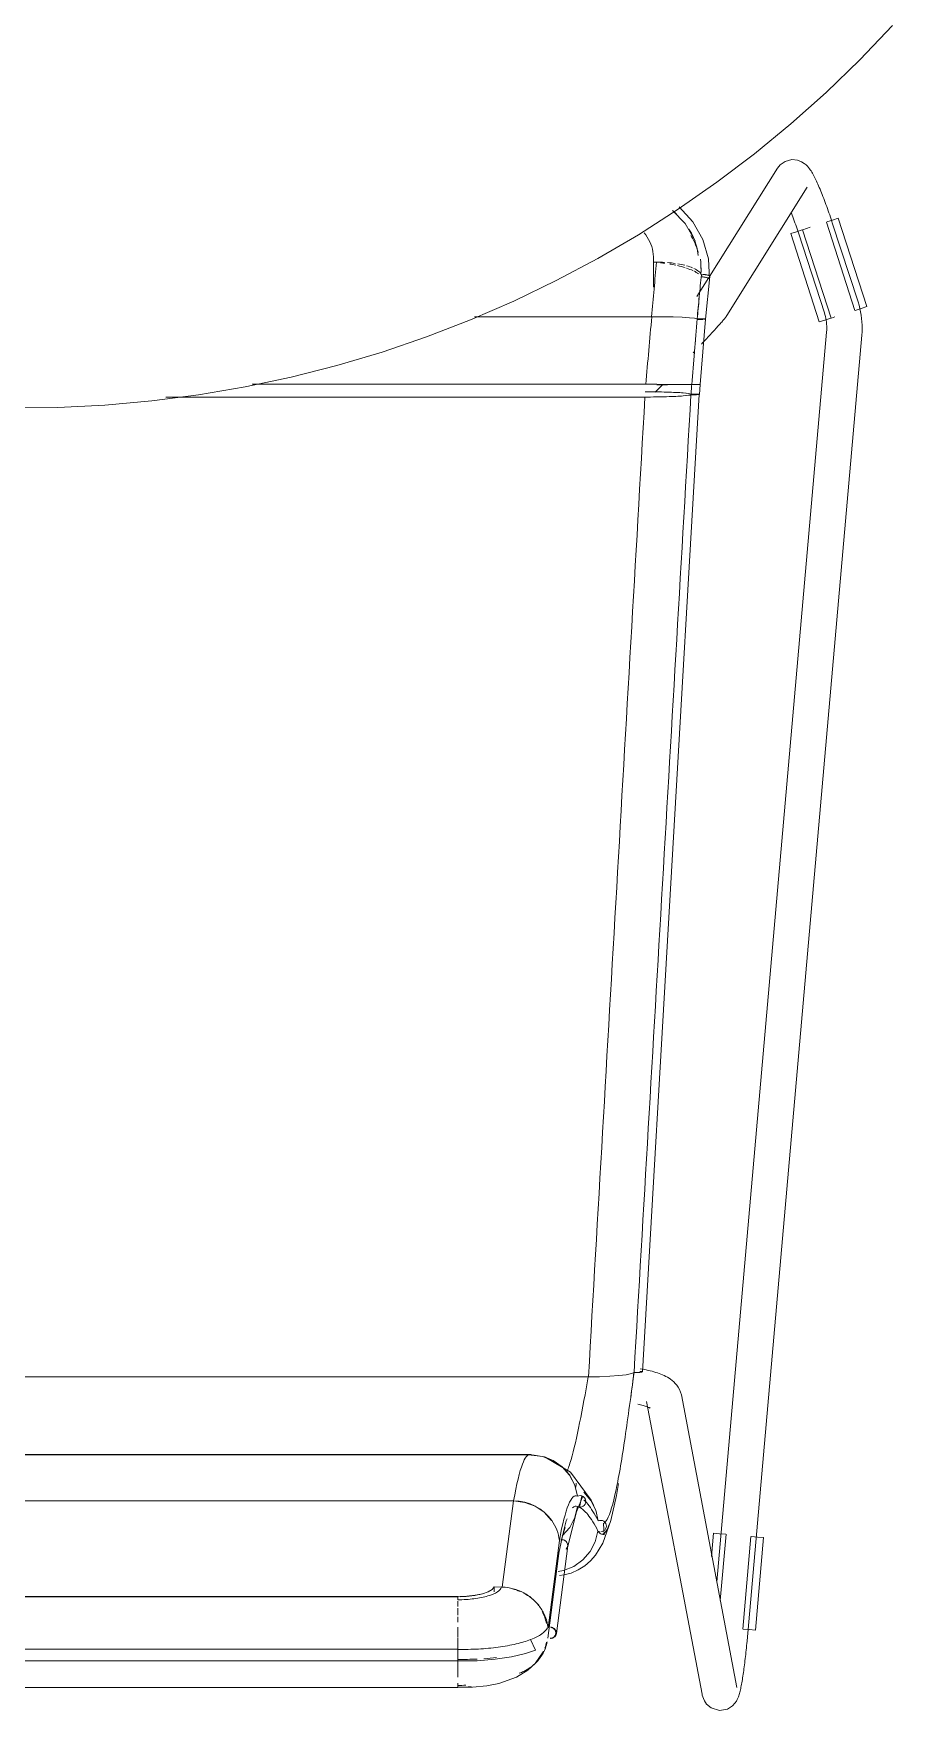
# Model space of a CAD drawing. Header units: millimetres. Extents: x 155927 to 317870, y -36033 to 97293.
# Drawn here: x 212883 to 213174, y 11464 to 12033 of the extents above; entities that cross this region are included whole.
import ezdxf

# ---------------------------------------------------------------- set-up
doc = ezdxf.new("R2010")
doc.units = ezdxf.units.MM
doc.header["$MEASUREMENT"] = 0
doc.layers.add('I-FURN', color=8, linetype='CONTINUOUS', lineweight=9)

msp = doc.modelspace()

# ---------------------------------------------------------------- linework, layer by layer
at = {"layer": 'I-FURN'}
for p, q in [((213163.28, 12024.23), (213174.32, 12035.81)), ((213151.78, 12013.1), (213163.28, 12024.23)), ((213139.85, 12002.44), (213151.78, 12013.1)), ((213127.5, 11992.27), (213139.85, 12002.44)), ((213114.76, 11982.6), (213127.5, 11992.27)), ((213135.25, 11987.37), (213112.22, 11950.6)), ((213136.15, 11988.49), (213135.25, 11987.37)), ((213136.15, 11988.49), (213137.88, 11989.71)), ((213137.88, 11989.71), (213140.11, 11990.3)), ((213140.11, 11990.3), (213142.08, 11990.13)), ((213142.08, 11990.13), (213143.46, 11989.61)), ((213143.46, 11989.61), (213144.37, 11989.04)), ((213144.37, 11989.04), (213145, 11988.52)), ((213145, 11988.52), (213145.47, 11988.06)), ((213145.47, 11988.06), (213145.84, 11987.63)), ((213145.84, 11987.63), (213146.15, 11987.23)), ((213146.15, 11987.23), (213146.43, 11986.84)), ((213146.43, 11986.84), (213146.68, 11986.45)), ((213146.68, 11986.45), (213146.92, 11986.06)), ((213146.92, 11986.06), (213147.16, 11985.66)), ((213101.64, 11973.44), (213114.76, 11982.6)), ((213118.12, 11937.41), (213145.42, 11981)), ((213147.16, 11985.66), (213147.39, 11985.25)), ((213147.39, 11985.25), (213147.62, 11984.82)), ((213147.62, 11984.82), (213147.85, 11984.38)), ((213147.85, 11984.38), (213148.08, 11983.93)), ((213148.08, 11983.93), (213148.31, 11983.45)), ((213148.31, 11983.45), (213148.54, 11982.96)), ((213148.54, 11982.96), (213148.78, 11982.45)), ((213148.78, 11982.45), (213149.01, 11981.92)), ((213149.01, 11981.92), (213149.25, 11981.38)), ((213149.25, 11981.38), (213149.5, 11980.82)), ((213149.5, 11980.82), (213149.74, 11980.24)), ((213149.74, 11980.24), (213149.99, 11979.64)), ((213149.99, 11979.64), (213150.24, 11979.03)), ((213150.24, 11979.03), (213150.49, 11978.41)), ((213150.49, 11978.41), (213150.74, 11977.77)), ((213150.74, 11977.77), (213150.99, 11977.11)), ((213150.99, 11977.11), (213151.25, 11976.45)), ((213151.25, 11976.45), (213151.5, 11975.77)), ((213151.5, 11975.77), (213151.76, 11975.08)), ((213151.76, 11975.08), (213152.01, 11974.38)), ((213088.16, 11964.82), (213101.64, 11973.44)), ((213103.93, 11968.6), (213099.67, 11973.07)), ((213106.62, 11969.18), (213101.87, 11974.33)), ((213110.01, 11963.17), (213106.62, 11969.18)), ((213140.06, 11972.11), (213140.29, 11971.49)), ((213140.29, 11971.49), (213140.53, 11970.85)), ((213140.53, 11970.85), (213140.76, 11970.21)), ((213140.76, 11970.21), (213141, 11969.55)), ((213141, 11969.55), (213141.23, 11968.88)), ((213151.89, 11969.09), (213161.58, 11939.09)), ((213152.01, 11974.38), (213152.27, 11973.68)), ((213152.01, 11969.13), (213153.98, 11969.77)), ((213152.27, 11973.68), (213152.52, 11972.96)), ((213152.52, 11972.96), (213152.77, 11972.24)), ((213152.77, 11972.24), (213153.02, 11971.51)), ((213153.02, 11971.51), (213153.27, 11970.78)), ((213153.27, 11970.78), (213153.52, 11970.04)), ((213153.52, 11970.04), (213153.76, 11969.3)), ((213153.76, 11969.3), (213153.91, 11968.84)), ((213153.98, 11969.77), (213155.93, 11970.4)), ((213155.93, 11970.4), (213165.62, 11940.39)), ((213074.35, 11956.74), (213088.16, 11964.82)), ((213107.3, 11962.77), (213103.93, 11968.6)), ((213139.78, 11965.18), (213141.73, 11965.81)), ((213139.78, 11965.18), (213149.47, 11935.18)), ((213141.23, 11968.88), (213141.47, 11968.21)), ((213141.47, 11968.21), (213141.7, 11967.53)), ((213141.7, 11967.53), (213141.93, 11966.85)), ((213141.73, 11965.81), (213143.7, 11966.45)), ((213141.93, 11966.85), (213142.16, 11966.16)), ((213142.16, 11966.16), (213142.39, 11965.46)), ((213142.39, 11965.46), (213142.5, 11965.14)), ((213142.5, 11965.14), (213151.21, 11938.32)), ((213153.51, 11936.48), (213143.82, 11966.49)), ((213146.4, 11967.32), (213143.92, 11966.52)), ((213162.63, 11942.03), (213153.91, 11968.84)), ((213111.88, 11956.65), (213110.01, 11963.17)), ((213060.23, 11949.22), (213074.35, 11956.74)), ((213093.17, 11955.53), (213094.22, 11955.53)), ((213093.23, 11947.02), (213093.23, 11956.77)), ((213112.17, 11949.74), (213111.88, 11956.65)), ((213045.82, 11942.28), (213060.23, 11949.22)), ((213111.99, 11950.23), (213107.95, 11943.78)), ((213112.29, 11950.64), (213110.87, 11936.15)), ((213031.14, 11935.91), (213045.82, 11942.28)), ((213162.64, 11941.98), (213162.63, 11942.03)), ((213162.97, 11940.89), (213162.64, 11941.98)), ((213163.25, 11939.78), (213162.97, 11940.89)), ((213016.22, 11930.14), (213031.14, 11935.91)), ((213092.52, 11936.98), (213032.4, 11936.98)), ((213032.4, 11936.98), (213092.52, 11936.98)), ((213096.28, 11936.95), (213092.52, 11936.98)), ((213092.64, 11936.98), (213096.28, 11936.95)), ((213096.37, 11936.95), (213099.82, 11936.88)), ((213099.81, 11936.88), (213096.38, 11936.95)), ((213102.91, 11936.76), (213099.81, 11936.88)), ((213099.88, 11936.87), (213102.92, 11936.76)), ((213105.39, 11936.61), (213102.91, 11936.76)), ((213102.95, 11936.76), (213105.39, 11936.61)), ((213107.13, 11936.43), (213105.39, 11936.61)), ((213105.41, 11936.61), (213107.13, 11936.43)), ((213107.13, 11936.43), (213108.01, 11936.24)), ((213108.02, 11936.24), (213107.13, 11936.43)), ((213108.01, 11936.24), (213108.48, 11936.25)), ((213108.49, 11936.25), (213108.02, 11936.24)), ((213108.03, 11936.05), (213108.5, 11936.04)), ((213108.5, 11936.04), (213108.03, 11936.05)), ((213108.48, 11936.25), (213108.98, 11936.25)), ((213108.99, 11936.25), (213108.49, 11936.25)), ((213108.5, 11936.04), (213109, 11936.04)), ((213109, 11936.04), (213108.5, 11936.04)), ((213108.98, 11936.25), (213109.47, 11936.24)), ((213109.48, 11936.24), (213108.99, 11936.25)), ((213109, 11936.04), (213109.49, 11936.05)), ((213109.49, 11936.05), (213109, 11936.04)), ((213110.86, 11936.15), (213109.04, 11913.94)), ((213109.47, 11936.24), (213109.93, 11936.23)), ((213109.93, 11936.23), (213109.48, 11936.24)), ((213109.49, 11936.05), (213109.94, 11936.06)), ((213109.94, 11936.06), (213109.49, 11936.05)), ((213110.31, 11936.22), (213109.93, 11936.23)), ((213109.93, 11936.23), (213110.31, 11936.22)), ((213110.61, 11936.2), (213110.31, 11936.22)), ((213110.31, 11936.22), (213110.6, 11936.2)), ((213110.32, 11936.07), (213110.62, 11936.1)), ((213110.61, 11936.1), (213110.32, 11936.07)), ((213110.8, 11936.17), (213110.61, 11936.2)), ((213110.8, 11936.12), (213110.61, 11936.1)), ((213110.62, 11936.1), (213110.8, 11936.12)), ((213110.8, 11936.17), (213110.86, 11936.15)), ((213110.87, 11936.15), (213110.8, 11936.17)), ((213110.8, 11936.12), (213110.87, 11936.15)), ((213110.86, 11936.15), (213110.8, 11936.12)), ((213116.11, 11934.89), (213115.86, 11934.59)), ((213116.36, 11935.17), (213116.11, 11934.89)), ((213116.59, 11935.43), (213116.36, 11935.17)), ((213116.8, 11935.69), (213116.59, 11935.43)), ((213117, 11935.93), (213116.8, 11935.69)), ((213117.19, 11936.16), (213117, 11935.93)), ((213117.37, 11936.38), (213117.19, 11936.16)), ((213117.54, 11936.6), (213117.37, 11936.38)), ((213117.72, 11936.83), (213117.54, 11936.6)), ((213117.9, 11937.09), (213117.72, 11936.83)), ((213118.12, 11937.41), (213117.9, 11937.09)), ((213151.42, 11935.81), (213149.47, 11935.18)), ((213151.21, 11938.32), (213151.4, 11937.68)), ((213151.4, 11937.68), (213151.57, 11937.04)), ((213153.39, 11936.44), (213151.42, 11935.81)), ((213151.57, 11937.04), (213151.71, 11936.4)), ((213151.71, 11936.4), (213151.83, 11935.74)), ((213151.83, 11935.74), (213151.91, 11935.09)), ((213151.91, 11935.09), (213151.98, 11934.43)), ((213154.77, 11936.89), (213153.61, 11936.51)), ((213163.67, 11939.76), (213161.7, 11939.13)), ((213163.49, 11938.67), (213163.25, 11939.78)), ((213163.69, 11937.54), (213163.49, 11938.67)), ((213165.62, 11940.39), (213163.67, 11939.76)), ((213163.84, 11936.41), (213163.69, 11937.54)), ((213163.95, 11935.27), (213163.84, 11936.41)), ((213164.01, 11934.13), (213163.95, 11935.27)), ((213001.08, 11924.97), (213016.22, 11930.14)), ((213110.84, 11929.11), (213110.4, 11928.63)), ((213111.27, 11929.57), (213110.84, 11929.11)), ((213111.69, 11930.02), (213111.27, 11929.57)), ((213112.11, 11930.47), (213111.69, 11930.02)), ((213112.51, 11930.9), (213112.11, 11930.47)), ((213112.9, 11931.33), (213112.51, 11930.9)), ((213113.28, 11931.74), (213112.9, 11931.33)), ((213113.65, 11932.14), (213113.28, 11931.74)), ((213114.01, 11932.53), (213113.65, 11932.14)), ((213114.35, 11932.91), (213114.01, 11932.53)), ((213114.68, 11933.27), (213114.35, 11932.91)), ((213151.95, 11931.76), (213114.67, 11507.41)), ((213114.99, 11933.62), (213114.68, 11933.27)), ((213115.3, 11933.96), (213114.99, 11933.62)), ((213115.58, 11934.28), (213115.3, 11933.96)), ((213115.86, 11934.59), (213115.58, 11934.28)), ((213124.96, 11487.39), (213163.91, 11930.71)), ((213152, 11932.44), (213151.96, 11931.78)), ((213151.96, 11931.78), (213151.96, 11931.76)), ((213151.98, 11934.43), (213152.01, 11933.77)), ((213152.02, 11933.11), (213152, 11932.44)), ((213152.01, 11933.77), (213152.02, 11933.11)), ((213163.91, 11930.71), (213163.99, 11931.85)), ((213163.99, 11931.85), (213164.02, 11932.99)), ((213164.02, 11932.99), (213164.01, 11934.13)), ((212985.75, 11920.4), (213001.08, 11924.97)), ((213107.14, 11925.19), (213106.65, 11924.68)), ((213109.95, 11928.16), (213109.49, 11927.67)), ((213110.4, 11928.63), (213109.95, 11928.16)), ((212970.24, 11916.46), (212985.75, 11920.4)), ((212938.82, 11910.44), (212954.59, 11913.13)), ((212954.59, 11913.13), (212970.24, 11916.46)), ((212956.94, 11914.01), (213090.58, 11914.01)), ((213090.58, 11914.01), (212956.94, 11914.01)), ((213090.58, 11914.01), (213094.36, 11914.01)), ((213094.36, 11914.01), (213090.58, 11914.01)), ((213093.8, 11911.33), (213096.37, 11914)), ((213094.36, 11914.01), (213097.93, 11914)), ((213097.93, 11914), (213094.36, 11914.01)), ((213097.92, 11913.89), (213094.37, 11913.88)), ((213094.37, 11913.88), (213097.93, 11913.89)), ((213097.93, 11914), (213101.06, 11913.99)), ((213101.06, 11913.99), (213097.93, 11914)), ((213103.54, 11913.91), (213101.05, 11913.9)), ((213101.05, 11913.9), (213103.55, 11913.91)), ((213103.57, 11913.98), (213101.06, 11913.99)), ((213101.07, 11913.99), (213103.56, 11913.98)), ((213105.3, 11913.92), (213103.54, 11913.91)), ((213103.55, 11913.91), (213105.3, 11913.92)), ((213103.57, 11913.98), (213105.31, 11913.97)), ((213105.32, 11913.97), (213103.57, 11913.98)), ((213105.31, 11913.97), (213106.2, 11913.95)), ((213106.2, 11913.95), (213105.32, 11913.97)), ((213106.66, 11913.94), (213106.19, 11913.94)), ((213106.2, 11913.95), (213106.67, 11913.95)), ((213106.67, 11913.95), (213106.2, 11913.95)), ((213106.2, 11913.94), (213106.67, 11913.94)), ((213107.16, 11913.94), (213106.66, 11913.94)), ((213106.67, 11913.95), (213107.17, 11913.95)), ((213107.17, 11913.95), (213106.67, 11913.95)), ((213106.67, 11913.94), (213107.16, 11913.94)), ((213107.65, 11913.94), (213107.16, 11913.94)), ((213107.16, 11913.94), (213107.65, 11913.94)), ((213107.17, 11913.95), (213107.66, 11913.95)), ((213107.66, 11913.95), (213107.17, 11913.95)), ((213108.1, 11913.94), (213107.65, 11913.94)), ((213107.65, 11913.94), (213108.11, 11913.94)), ((213107.66, 11913.95), (213108.11, 11913.95)), ((213108.11, 11913.95), (213107.66, 11913.95)), ((213108.48, 11913.94), (213108.1, 11913.94)), ((213108.11, 11913.95), (213108.49, 11913.95)), ((213108.49, 11913.95), (213108.11, 11913.95)), ((213108.11, 11913.94), (213108.49, 11913.94)), ((213108.78, 11913.94), (213108.48, 11913.94)), ((213108.49, 11913.95), (213108.78, 11913.95)), ((213108.79, 11913.95), (213108.49, 11913.95)), ((213108.49, 11913.94), (213108.78, 11913.94)), ((213108.77, 11910.59), (213109.04, 11913.94)), ((213108.78, 11913.95), (213108.97, 11913.95)), ((213108.97, 11913.94), (213108.78, 11913.94)), ((213108.78, 11913.94), (213108.97, 11913.94)), ((213108.97, 11913.95), (213108.79, 11913.95)), ((213108.97, 11913.95), (213109.04, 11913.94)), ((213109.04, 11913.94), (213108.97, 11913.95)), ((213109.04, 11913.94), (213108.97, 11913.94)), ((213108.97, 11913.94), (213109.04, 11913.94)), ((212891.04, 11906.17), (212907.02, 11906.95)), ((212907.02, 11906.95), (212922.95, 11908.38)), ((212922.95, 11908.38), (212938.82, 11910.44)), ((212927.71, 11909.69), (213090.31, 11909.69)), ((213090.31, 11909.69), (212927.71, 11909.69)), ((213108.76, 11910.59), (213089.48, 11578.68)), ((213090.31, 11909.69), (213094.1, 11909.72)), ((213094.1, 11911.45), (213090.42, 11911.48)), ((213097.65, 11911.37), (213094.1, 11911.45)), ((213094.1, 11909.72), (213097.66, 11909.8)), ((213100.77, 11911.25), (213097.65, 11911.37)), ((213097.66, 11909.8), (213100.79, 11909.92)), ((213103.27, 11911.09), (213100.77, 11911.25)), ((213100.79, 11909.92), (213103.29, 11910.08)), ((213105.02, 11910.9), (213103.27, 11911.09)), ((213103.29, 11910.08), (213105.04, 11910.28)), ((213105.92, 11910.69), (213105.02, 11910.9)), ((213105.04, 11910.28), (213105.93, 11910.49)), ((213106.39, 11910.69), (213105.92, 11910.69)), ((213105.93, 11910.49), (213106.4, 11910.48)), ((213106.89, 11910.7), (213106.39, 11910.69)), ((213106.4, 11910.48), (213106.9, 11910.47)), ((213107.38, 11910.69), (213106.89, 11910.7)), ((213106.9, 11910.47), (213107.39, 11910.48)), ((213107.83, 11910.68), (213107.38, 11910.69)), ((213107.39, 11910.48), (213107.84, 11910.49)), ((213108.21, 11910.66), (213107.83, 11910.68)), ((213107.84, 11910.49), (213108.22, 11910.51)), ((213108.51, 11910.64), (213108.21, 11910.66)), ((213108.22, 11910.51), (213108.51, 11910.53)), ((213108.7, 11910.61), (213108.51, 11910.64)), ((213108.51, 11910.53), (213108.7, 11910.56)), ((213108.76, 11910.59), (213108.7, 11910.61)), ((213108.7, 11910.56), (213108.76, 11910.59)), ((212875.04, 11906.02), (212891.04, 11906.17)), ((212687.66, 11576.96), (213071.06, 11576.96)), ((213071.06, 11576.96), (212687.66, 11576.96)), ((213071.06, 11576.96), (213074.83, 11577.02)), ((213074.83, 11577.02), (213071.14, 11576.96)), ((213074.83, 11577.02), (213078.36, 11577.17)), ((213078.37, 11577.17), (213074.89, 11577.02)), ((213078.36, 11577.17), (213081.47, 11577.41)), ((213081.47, 11577.41), (213078.41, 11577.17)), ((213081.47, 11577.41), (213083.96, 11577.72)), ((213083.96, 11577.72), (213081.5, 11577.41)), ((213083.96, 11577.72), (213085.71, 11578.09)), ((213085.71, 11578.09), (213083.97, 11577.72)), ((213085.71, 11578.09), (213086.61, 11578.49)), ((213086.61, 11578.49), (213085.71, 11578.09)), ((213086.61, 11578.49), (213087.08, 11578.47)), ((213087.08, 11578.47), (213086.61, 11578.49)), ((213087.08, 11578.47), (213087.58, 11578.47)), ((213087.58, 11578.47), (213087.08, 11578.47)), ((213087.58, 11578.47), (213088.07, 11578.47)), ((213088.07, 11578.47), (213087.58, 11578.47)), ((213088.07, 11578.47), (213088.52, 11578.5)), ((213088.53, 11578.5), (213088.07, 11578.47)), ((213088.52, 11578.5), (213088.91, 11578.53)), ((213088.91, 11578.53), (213088.53, 11578.5)), ((213088.94, 11578.82), (213088.56, 11578.86)), ((213088.56, 11578.86), (213088.94, 11578.82)), ((213089.37, 11579.58), (213088.67, 11579.7)), ((213088.91, 11578.53), (213089.21, 11578.57)), ((213089.21, 11578.57), (213088.91, 11578.53)), ((213089.23, 11578.78), (213088.94, 11578.82)), ((213088.94, 11578.82), (213089.23, 11578.78)), ((213090.06, 11579.46), (213089.37, 11579.58)), ((213089.47, 11578.68), (213089.41, 11578.73)), ((213089.42, 11578.73), (213089.48, 11578.68)), ((213090.75, 11579.32), (213090.06, 11579.46)), ((213091.41, 11579.18), (213090.75, 11579.32)), ((213092.07, 11579.03), (213091.41, 11579.18)), ((213092.71, 11578.87), (213092.07, 11579.03)), ((213093.34, 11578.69), (213092.71, 11578.87)), ((213093.96, 11578.51), (213093.34, 11578.69)), ((213094.56, 11578.32), (213093.96, 11578.51)), ((213095.16, 11578.11), (213094.56, 11578.32)), ((213095.74, 11577.89), (213095.16, 11578.11)), ((213096.31, 11577.66), (213095.74, 11577.89)), ((213096.87, 11577.4), (213096.31, 11577.66)), ((213097.42, 11577.13), (213096.87, 11577.4)), ((213097.95, 11576.84), (213097.42, 11577.13)), ((213098.5, 11576.52), (213097.95, 11576.84)), ((213099.03, 11576.16), (213098.5, 11576.52)), ((213099.56, 11575.76), (213099.03, 11576.16)), ((213100.09, 11575.31), (213099.56, 11575.76)), ((213100.62, 11574.79), (213100.09, 11575.31)), ((213101.13, 11574.19), (213100.62, 11574.79)), ((213101.61, 11573.5), (213101.13, 11574.19)), ((213102.05, 11572.71), (213101.61, 11573.5)), ((213102.41, 11571.82), (213102.05, 11572.71)), ((213102.67, 11570.83), (213102.41, 11571.82)), ((213121.48, 11471.54), (213102.67, 11570.83)), ((213088.33, 11567.57), (213087.84, 11567.67)), ((213088.8, 11567.47), (213088.33, 11567.57)), ((213089.24, 11567.37), (213088.8, 11567.47)), ((213089.67, 11567.26), (213089.24, 11567.37)), ((213090.06, 11567.15), (213089.67, 11567.26)), ((213090.43, 11567.04), (213090.06, 11567.15)), ((213090.76, 11566.94), (213090.43, 11567.04)), ((213091.07, 11566.83), (213090.76, 11566.94)), ((213090.88, 11568.6), (213109.69, 11469.3)), ((213091.33, 11566.73), (213091.07, 11566.83)), ((213091.57, 11566.63), (213091.33, 11566.73)), ((213091.76, 11566.55), (213091.57, 11566.63)), ((213091.91, 11566.47), (213091.76, 11566.55)), ((213092, 11566.42), (213091.91, 11566.47)), ((213092.07, 11566.38), (213092, 11566.42)), ((213092.1, 11566.37), (213092.07, 11566.38)), ((212706.97, 11550.46), (213051.75, 11550.46)), ((213051.75, 11550.46), (212706.97, 11550.46)), ((213051.21, 11550.61), (212746.41, 11550.61)), ((213051.21, 11550.61), (213056.25, 11549.81)), ((213055.54, 11549.98), (213051.75, 11550.46)), ((213051.75, 11550.45), (213055.54, 11549.98)), ((213055.54, 11549.98), (213059.11, 11548.61)), ((213059.11, 11548.62), (213055.54, 11549.98)), ((213056.25, 11549.81), (213059.43, 11548.44)), ((213056.4, 11549.74), (213065.05, 11544.63)), ((213062.25, 11546.45), (213059.11, 11548.62)), ((213059.11, 11548.61), (213062.25, 11546.44)), ((213064.76, 11543.58), (213062.25, 11546.45)), ((213062.25, 11546.44), (213064.75, 11543.57)), ((213064.75, 11543.57), (213066.5, 11540.18)), ((213066.51, 11540.18), (213064.76, 11543.58)), ((213065.05, 11544.63), (213072.04, 11535.09)), ((213067.4, 11536.47), (213066.51, 11540.18)), ((213067.05, 11531.11), (213069.22, 11536.43)), ((213067.4, 11536.46), (213067.87, 11536.63)), ((213067.87, 11536.63), (213067.4, 11536.47)), ((213068.37, 11536.67), (213067.87, 11536.63)), ((213067.87, 11536.63), (213068.37, 11536.66)), ((213068.08, 11532.68), (213068.92, 11536.57)), ((213068.86, 11536.58), (213068.37, 11536.67)), ((213068.37, 11536.66), (213068.86, 11536.58)), ((213068.86, 11536.58), (213069.31, 11536.38)), ((213069.31, 11536.38), (213068.86, 11536.58)), ((213069.31, 11536.38), (213069.69, 11536.07)), ((213069.7, 11536.07), (213069.31, 11536.38)), ((213069.58, 11537.85), (213071.98, 11535.01)), ((213071.99, 11535.01), (213069.59, 11537.85)), ((213078.74, 11528.18), (213080.63, 11536.7)), ((213080.63, 11536.7), (213081.37, 11540.76)), ((212713, 11534.86), (213045.72, 11534.86)), ((213045.72, 11534.86), (212713, 11534.86)), ((213045.72, 11534.86), (213041.86, 11505.58)), ((213049.49, 11534.38), (213045.72, 11534.86)), ((213053.03, 11533.06), (213049.49, 11534.38)), ((213056.14, 11530.99), (213053.03, 11533.06)), ((213058.63, 11528.25), (213056.14, 11530.99)), ((213064.08, 11519.5), (213067.05, 11531.11)), ((213066.51, 11529.25), (213067.4, 11532.96)), ((213067.87, 11532.8), (213067.4, 11532.96)), ((213067.4, 11532.96), (213067.87, 11532.8)), ((213068.37, 11532.76), (213067.87, 11532.8)), ((213067.87, 11532.8), (213068.37, 11532.76)), ((213068.86, 11532.84), (213068.37, 11532.76)), ((213068.37, 11532.76), (213068.86, 11532.84)), ((213069.31, 11533.05), (213068.86, 11532.84)), ((213068.86, 11532.84), (213069.31, 11533.04)), ((213069.69, 11533.36), (213069.31, 11533.05)), ((213069.31, 11533.04), (213069.7, 11533.36)), ((213069.69, 11536.07), (213069.99, 11535.66)), ((213069.99, 11533.76), (213069.69, 11533.36)), ((213069.99, 11535.66), (213069.7, 11536.07)), ((213069.7, 11533.36), (213069.99, 11533.76)), ((213069.99, 11535.66), (213070.17, 11535.2)), ((213070.18, 11535.2), (213069.99, 11535.66)), ((213070.17, 11534.22), (213069.99, 11533.76)), ((213069.99, 11533.76), (213070.18, 11534.22)), ((213070.17, 11535.2), (213070.24, 11534.71)), ((213070.24, 11534.71), (213070.17, 11534.22)), ((213070.25, 11534.71), (213070.18, 11535.2)), ((213070.18, 11534.22), (213070.25, 11534.71)), ((213071.98, 11535.01), (213073.62, 11531.69)), ((213073.63, 11531.69), (213071.99, 11535.01)), ((213072.04, 11535.09), (213072.93, 11533.34)), ((213073.62, 11531.69), (213074.41, 11528.08)), ((213074.41, 11528.08), (213073.63, 11531.69)), ((213062.25, 11522.98), (213064.76, 11525.85)), ((213063.25, 11525.88), (213062.49, 11523.44)), ((213064.76, 11525.85), (213066.51, 11529.25)), ((213074.41, 11528.08), (213074.89, 11528.23)), ((213074.89, 11528.23), (213074.41, 11528.08)), ((213074.89, 11528.23), (213075.39, 11528.26)), ((213075.39, 11528.26), (213074.89, 11528.23)), ((213075.39, 11528.26), (213075.88, 11528.17)), ((213075.88, 11528.17), (213075.39, 11528.26)), ((213075.88, 11528.17), (213076.33, 11527.96)), ((213076.33, 11527.96), (213075.88, 11528.17)), ((213076.07, 11520.55), (213078.74, 11528.18)), ((213076.44, 11523.35), (213076.24, 11527.19)), ((213076.67, 11524.96), (213076.28, 11524.65)), ((213076.28, 11524.65), (213076.67, 11524.96)), ((213076.33, 11527.96), (213076.7, 11527.64)), ((213076.71, 11527.64), (213076.33, 11527.96)), ((213076.97, 11525.36), (213076.67, 11524.96)), ((213076.67, 11524.96), (213076.97, 11525.35)), ((213076.7, 11527.64), (213076.99, 11527.24)), ((213077, 11527.24), (213076.71, 11527.64)), ((213077.16, 11525.81), (213076.97, 11525.36)), ((213076.97, 11525.35), (213077.17, 11525.81)), ((213076.99, 11527.24), (213077.18, 11526.78)), ((213077.18, 11526.78), (213077, 11527.24)), ((213077.23, 11526.29), (213077.16, 11525.81)), ((213077.17, 11525.81), (213077.24, 11526.29)), ((213077.18, 11526.78), (213077.23, 11526.29)), ((213077.24, 11526.29), (213077.18, 11526.78)), ((213057.42, 11491.78), (213061.26, 11521.48)), ((213060.24, 11489.8), (213064.09, 11519.58)), ((213062.49, 11523.44), (213061.12, 11517.15)), ((213062.23, 11521.67), (213061.73, 11521.64)), ((213062.72, 11521.6), (213062.23, 11521.67)), ((213063.17, 11521.4), (213062.72, 11521.6)), ((213063.56, 11521.1), (213063.17, 11521.4)), ((213063.85, 11520.72), (213063.56, 11521.1)), ((213064.04, 11520.28), (213063.85, 11520.72)), ((213063.85, 11518.9), (213064.04, 11519.34)), ((213064.11, 11519.81), (213064.04, 11520.28)), ((213064.04, 11519.34), (213064.11, 11519.81)), ((213071.72, 11517.64), (213073.46, 11520.96)), ((213073.46, 11520.96), (213074.36, 11524.59)), ((213073.57, 11516.43), (213076.07, 11520.55)), ((213074.83, 11524.43), (213074.36, 11524.59)), ((213074.36, 11524.59), (213074.83, 11524.42)), ((213075.27, 11523.67), (213076.44, 11523.35)), ((213075.82, 11524.46), (213075.33, 11524.38)), ((213075.33, 11524.38), (213075.83, 11524.46)), ((213076.28, 11524.65), (213075.82, 11524.46)), ((213075.83, 11524.46), (213076.28, 11524.65)), ((213113.63, 11523.89), (213112.93, 11516)), ((213113.63, 11523.89), (213115.67, 11523.71)), ((213115.67, 11523.71), (213117.73, 11523.53)), ((213115.88, 11501.04), (213117.86, 11523.52)), ((213126.3, 11522.78), (213123.54, 11491.37)), ((213126.43, 11522.77), (213128.49, 11522.59)), ((213130.54, 11522.41), (213127.78, 11491)), ((213128.49, 11522.59), (213130.54, 11522.41)), ((213057.4, 11488.24), (213061.24, 11517.93)), ((213063.56, 11518.51), (213063.85, 11518.9)), ((213066.15, 11512.64), (213069.24, 11514.81)), ((213069.24, 11514.81), (213071.72, 11517.64)), ((213069.85, 11512.79), (213071.83, 11514.47)), ((213071.83, 11514.47), (213073.57, 11516.43)), ((213062.63, 11511.25), (213060.89, 11510.87)), ((213060.9, 11510.87), (213062.64, 11511.24)), ((213061.36, 11509.58), (213062.78, 11509.73)), ((213062.64, 11511.24), (213066.15, 11512.64)), ((213062.78, 11509.73), (213065.29, 11510.38)), ((213065.29, 11510.38), (213067.65, 11511.41)), ((213067.65, 11511.41), (213069.85, 11512.79)), ((213026.79, 11502.39), (212731.93, 11502.39)), ((212731.93, 11502.33), (213026.79, 11502.33)), ((213029.82, 11502.5), (213026.79, 11502.39)), ((213032.67, 11502.82), (213029.82, 11502.5)), ((213035.17, 11503.33), (213032.67, 11502.82)), ((213037.15, 11504), (213035.17, 11503.33)), ((213038.5, 11504.79), (213037.15, 11504)), ((213039.14, 11505.65), (213038.5, 11504.79)), ((213039.14, 11503.98), (213039.14, 11505.65)), ((213041.86, 11505.58), (213039.14, 11505.65)), ((213039.14, 11503.98), (213039.14, 11505.63)), ((213026.79, 11500.8), (213026.79, 11499.2)), ((213026.79, 11499), (213026.79, 11499.15)), ((213026.79, 11498.48), (213026.79, 11496.02)), ((213026.79, 11495.49), (213026.79, 11493.65)), ((213026.79, 11492.03), (213026.79, 11488.47)), ((213057.85, 11491.77), (213058.17, 11494.21)), ((213125.73, 11491.17), (213123.67, 11491.36)), ((213127.78, 11491), (213125.73, 11491.17)), ((213026.79, 11484.46), (213026.79, 11488.27)), ((213026.79, 11488.27), (213026.79, 11484.46)), ((213053.21, 11484.22), (213051.46, 11487.76)), ((213124.66, 11484.24), (213124.74, 11484.98)), ((213124.74, 11484.98), (213124.81, 11485.73)), ((213124.81, 11485.73), (213124.88, 11486.48)), ((213124.88, 11486.48), (213124.95, 11487.23)), ((213124.95, 11487.23), (213124.96, 11487.39)), ((213026.79, 11484.49), (212731.93, 11484.49)), ((212731.93, 11480.53), (213026.79, 11480.53)), ((213026.79, 11484.38), (213026.79, 11480.53)), ((213026.79, 11484.16), (213026.79, 11484.38)), ((213026.79, 11483.82), (213026.79, 11484.16)), ((213026.79, 11483.41), (213026.79, 11483.82)), ((213026.79, 11482.93), (213026.79, 11483.41)), ((213026.79, 11482.43), (213026.79, 11482.93)), ((213026.79, 11481.94), (213026.79, 11482.43)), ((213026.79, 11481.49), (213026.79, 11481.94)), ((213026.79, 11481.1), (213026.79, 11481.49)), ((213026.79, 11480.79), (213026.79, 11481.1)), ((213026.79, 11480.6), (213026.79, 11480.79)), ((213026.79, 11477.75), (213026.79, 11480.77)), ((213026.79, 11480.77), (213026.79, 11477.76)), ((213026.79, 11480.53), (213033.33, 11480.62)), ((213026.79, 11480.53), (213026.79, 11480.6)), ((213033.33, 11480.62), (213039.45, 11481.11)), ((213039.45, 11481.11), (213045.07, 11481.95)), ((213045.07, 11481.95), (213049.76, 11483.05)), ((213049.76, 11483.05), (213053.21, 11484.22)), ((213050.6, 11477.42), (213053.08, 11479.71)), ((213053.08, 11479.71), (213055.76, 11483.61)), ((213055.76, 11483.61), (213055.86, 11483.81)), ((213124.1, 11479.22), (213124.18, 11479.91)), ((213124.18, 11479.91), (213124.27, 11480.61)), ((213124.27, 11480.61), (213124.35, 11481.32)), ((213124.35, 11481.32), (213124.43, 11482.04)), ((213124.43, 11482.04), (213124.51, 11482.76)), ((213124.51, 11482.76), (213124.59, 11483.5)), ((213124.59, 11483.5), (213124.66, 11484.24)), ((213026.79, 11477.59), (213026.79, 11475.01)), ((213040.67, 11472.9), (213046.72, 11475.03)), ((213046.72, 11475.03), (213050.6, 11477.42)), ((213123.19, 11473.14), (213123.28, 11473.67)), ((213123.28, 11473.67), (213123.38, 11474.22)), ((213123.38, 11474.22), (213123.47, 11474.79)), ((213123.47, 11474.79), (213123.56, 11475.38)), ((213123.56, 11475.38), (213123.65, 11475.98)), ((213123.65, 11475.98), (213123.74, 11476.6)), ((213123.74, 11476.6), (213123.83, 11477.24)), ((213123.83, 11477.24), (213123.92, 11477.88)), ((213123.92, 11477.88), (213124.01, 11478.55)), ((213124.01, 11478.55), (213124.1, 11479.22)), ((212731.93, 11471.49), (213026.79, 11471.49)), ((213026.79, 11472.98), (213026.79, 11471.51)), ((213026.79, 11471.49), (213026.79, 11471.66)), ((213026.79, 11471.49), (213031.82, 11471.6)), ((213031.82, 11471.6), (213036.64, 11472.11)), ((213036.64, 11472.11), (213040.67, 11472.9)), ((213109.78, 11468.89), (213109.69, 11469.3)), ((213109.92, 11468.37), (213109.78, 11468.89)), ((213110.13, 11467.75), (213109.92, 11468.37)), ((213121.63, 11467.41), (213121.85, 11467.88)), ((213121.85, 11467.88), (213122.02, 11468.31)), ((213122.02, 11468.31), (213122.16, 11468.72)), ((213122.16, 11468.72), (213122.28, 11469.11)), ((213122.28, 11469.11), (213122.4, 11469.51)), ((213122.4, 11469.51), (213122.51, 11469.91)), ((213122.51, 11469.91), (213122.61, 11470.32)), ((213122.61, 11470.32), (213122.71, 11470.75)), ((213122.71, 11470.75), (213122.81, 11471.19)), ((213122.81, 11471.19), (213122.9, 11471.65)), ((213122.9, 11471.65), (213123, 11472.13)), ((213123, 11472.13), (213123.1, 11472.63)), ((213123.1, 11472.63), (213123.19, 11473.14)), ((213110.5, 11466.95), (213110.13, 11467.75)), ((213111.25, 11465.87), (213110.5, 11466.95)), ((213112.83, 11464.55), (213111.25, 11465.87)), ((213112.83, 11464.55), (213115.58, 11463.71)), ((213115.58, 11463.71), (213118.34, 11464.2)), ((213118.34, 11464.2), (213119.99, 11465.24)), ((213119.99, 11465.24), (213120.85, 11466.15)), ((213120.85, 11466.15), (213121.33, 11466.85)), ((213121.33, 11466.85), (213121.63, 11467.41))]:
    msp.add_line(p, q, dxfattribs=at)
for centre, major_axis, ratio, start_param, end_param in [((213045.59, 11519.79), (-15.78, 0), 0.955139, 3.737469, 4.704147), ((213045.59, 11519.79), (-15.78, 0), 0.955139, 3.495799, 3.737346), ((213045.59, 11519.79), (-15.78, 0), 0.955139, 3.254129, 3.495629), ((213062.14, 11519.81), (-1.96, 0), 0.955139, 2.379629, 4.923331), ((213026.79, 11487.24), (0, -15.75), 0.000004, 2.669107, 2.851347), ((213026.79, 11475.77), (12.4, 0), 0.287441, 4.712389, 4.932602)]:
    msp.add_ellipse(centre, major_axis=major_axis, ratio=ratio, start_param=start_param, end_param=end_param, dxfattribs=at)
for points in [[(213099.61, 11973.05), (213100.08, 11972.67), (213100.54, 11972.27), (213101, 11971.87)], [(213094.22, 11955.53), (213093.96, 11952.5), (213093.42, 11946.36), (213092.83, 11940.11), (213092.52, 11936.98)], [(213093.22, 11957.05), (213093.23, 11956.54), (213093.21, 11956.03), (213093.17, 11955.53)], [(213094.22, 11955.53), (213095.17, 11955.52), (213096.09, 11955.49), (213097, 11955.43)], [(213097.05, 11955.11), (213096.58, 11955.18), (213096.11, 11955.23), (213095.63, 11955.28)], [(213097.93, 11955.36), (213098.83, 11955.29), (213099.72, 11955.18), (213100.57, 11955.06)], [(213100.74, 11954.46), (213100.1, 11954.6), (213099.43, 11954.74), (213098.75, 11954.86)], [(213104, 11953.61), (213103.2, 11953.86), (213102.32, 11954.09), (213101.4, 11954.31)], [(213101.42, 11954.93), (213102.26, 11954.78), (213103.07, 11954.62), (213103.81, 11954.43)], [(213106.62, 11952.62), (213105.99, 11952.92), (213105.24, 11953.19), (213104.42, 11953.46)], [(213104.47, 11954.25), (213105.2, 11954.04), (213105.84, 11953.81), (213106.44, 11953.56)], [(213108.44, 11951.55), (213108.03, 11951.87), (213107.51, 11952.2), (213106.87, 11952.51)], [(213109.11, 11956.47), (213109.3, 11955.24), (213109.34, 11953.98), (213109.34, 11952.72)], [(213109.41, 11952.02), (213109.4, 11952.92), (213109.34, 11953.82), (213109.23, 11954.71)], [(213109.45, 11951.19), (213109.21, 11948.75), (213108.74, 11943.8), (213108.26, 11938.76), (213108.02, 11936.24)], [(213112.11, 11949.89), (213112.07, 11949.93), (213111.94, 11950.03), (213111.65, 11950.16), (213111.26, 11950.28), (213110.8, 11950.37), (213110.31, 11950.44), (213109.81, 11950.47), (213109.5, 11950.47), (213109.35, 11950.46)], [(213108.74, 11943.14), (213108.51, 11940.85), (213108.28, 11938.55), (213108.05, 11936.24)], [(213092.64, 11936.98), (213092.29, 11933.15), (213091.95, 11929.33), (213091.61, 11925.5)], [(213106.2, 11913.95), (213106.5, 11917.67), (213107.11, 11925.11), (213107.71, 11932.53), (213108.01, 11936.24)], [(213091.61, 11925.5), (213091.26, 11921.67), (213090.92, 11917.84), (213090.58, 11914.01)], [(213106.19, 11913.94), (213106.15, 11913.4), (213106.06, 11912.31), (213105.97, 11911.23), (213105.92, 11910.69)], [(213106.2, 11913.95), (213106.15, 11913.37), (213106.07, 11912.22), (213105.98, 11911.06), (213105.93, 11910.49)], [(213090.31, 11909.69), (213087.12, 11854.17), (213083.92, 11798.64), (213080.72, 11743.2)], [(213086.61, 11578.49), (213089.83, 11633.72), (213096.27, 11744.32), (213102.71, 11855.08), (213105.93, 11910.49)], [(213105.92, 11910.69), (213106.52, 11910.7), (213108.03, 11910.7), (213108.77, 11910.62), (213108.77, 11910.59)], [(213080.72, 11743.2), (213077.53, 11687.74), (213074.33, 11632.32), (213071.14, 11576.96)], [(213086.59, 11578.48), (213086.23, 11575.61), (213085.87, 11572.72), (213085.51, 11569.86)], [(213051.75, 11550.45), (213051.57, 11550.56), (213051.39, 11550.61), (213051.21, 11550.61)], [(213067.4, 11536.46), (213066.38, 11537.01), (213064.33, 11535.05), (213062.29, 11526.98), (213061.26, 11521.48)], [(213067.01, 11540.93), (213066.96, 11540.46), (213066.9, 11539.99), (213066.84, 11539.53)], [(213067.4, 11532.96), (213066.86, 11533.25), (213066.31, 11533.11), (213065.77, 11532.54)], [(213063.87, 11528.81), (213063.21, 11526.91), (213062.55, 11524.1), (213061.89, 11521.06)], [(213041.61, 11505.57), (213041.48, 11505.01), (213040.54, 11503.91), (213037.21, 11502.52), (213032.42, 11501.56), (213028.68, 11501.29), (213026.79, 11501.27)], [(213027.62, 11502.34), (213030.4, 11502.4), (213032.95, 11502.76), (213035.16, 11503.28)], [(213057.42, 11491.78), (213057.27, 11493.02), (213056.69, 11495.4), (213054.93, 11498.74), (213052.4, 11501.58), (213049.25, 11503.77), (213045.65, 11505.18), (213043.15, 11505.54), (213041.86, 11505.58)], [(213045.39, 11505.03), (213046.27, 11504.8), (213047.1, 11504.48), (213047.94, 11504.11)], [(213048.95, 11503.64), (213051.01, 11502.54), (213053.08, 11501.09), (213054.28, 11499.19)], [(213055.44, 11497.29), (213056.13, 11496.03), (213056.54, 11494.67), (213056.87, 11493.29)], [(213057.22, 11491.79), (213056.86, 11491.06), (213055.55, 11489.66), (213053.09, 11488.39), (213051.63, 11487.82)], [(213056.95, 11486.91), (213056.79, 11486.22), (213056.59, 11485.55), (213056.34, 11484.89)], [(213033.39, 11481.17), (213031.2, 11481.06), (213029, 11481.02), (213026.79, 11481.06)], [(213039.94, 11481.74), (213038.53, 11481.56), (213037.08, 11481.39), (213035.6, 11481.28)], [(213031.39, 11471.77), (213029.92, 11471.64), (213028.36, 11471.58), (213026.79, 11471.58)]]:
    msp.add_open_spline(points, degree=3, dxfattribs=at)
for points, knots in [([(213090.06, 11965.42), (213090.83, 11964.51), (213092.76, 11961.52), (213093.39, 11957.91), (213093.17, 11955.53)], [0.5, 0.5, 0.5, 0.5, 0.6666667, 1, 1, 1, 1]), ([(213105.25, 11966.65), (213105.81, 11965.76), (213107.48, 11962.94), (213108.09, 11959.84), (213108.38, 11957.7)], [0.591443, 0.591443, 0.591443, 0.591443, 0.6666667, 0.8236682, 0.8236682, 0.8236682, 0.8236682]), ([(213108.38, 11958.8), (213107.98, 11960.14), (213107.25, 11962.1), (213106.25, 11963.93), (213105.9, 11964.51)], [0.2297626, 0.2297626, 0.2297626, 0.2297626, 0.3333333, 0.3824546, 0.3824546, 0.3824546, 0.3824546]), ([(213106.93, 11953.35), (213107.61, 11953.03), (213108.75, 11952.33), (213109.31, 11951.59), (213109.45, 11951.19)], [0.6690305, 0.6690305, 0.6690305, 0.6690305, 0.8333333, 1, 1, 1, 1]), ([(213109.45, 11951.19), (213109.6, 11951.21), (213109.88, 11951.24), (213110.3, 11951.26), (213110.68, 11951.25), (213110.97, 11951.23), (213111.24, 11951.19), (213111.49, 11951.14), (213111.71, 11951.08), (213111.91, 11951.02), (213112.11, 11950.92), (213112.21, 11950.83), (213112.24, 11950.79)], [0, 0, 0, 0, 0.0555556, 0.1111111, 0.1666667, 0.1944444, 0.2222222, 0.2777778, 0.3055556, 0.3333333, 0.3888889, 0.4444444, 0.4444444, 0.4444444, 0.4444444]), ([(213106.2, 11913.94), (213106.5, 11917.63), (213106.94, 11922.97), (213107.38, 11928.3), (213107.52, 11929.94)], [0, 0, 0, 0, 0.5, 0.7233886, 0.7233886, 0.7233886, 0.7233886]), ([(213105.93, 11910.49), (213105.65, 11910.34), (213104.27, 11910.13), (213100.91, 11909.91), (213097.74, 11909.79), (213094.14, 11909.71), (213091.59, 11909.69), (213090.31, 11909.69)], [-1, -1, -1, -1, -0.666667, -0.5, -0.333333, -0.166667, 0, 0, 0, 0]), ([(213090.42, 11911.48), (213092.94, 11911.48), (213096.71, 11911.42), (213100.89, 11911.26), (213104.24, 11911.04), (213105.63, 11910.83), (213105.92, 11910.69)], [-0.996036, -0.996036, -0.996036, -0.996036, -0.6666667, -0.5, -0.3333333, 0, 0, 0, 0]), ([(213108.77, 11910.59), (213108.77, 11910.57), (213108.63, 11910.54), (213108.24, 11910.51), (213107.85, 11910.49), (213107.4, 11910.48), (213106.9, 11910.47), (213106.4, 11910.48), (213106.08, 11910.48), (213105.93, 11910.49)], [-0.498493, -0.498493, -0.498493, -0.498493, -0.375, -0.3125, -0.25, -0.1875, -0.125, -0.0625, 0, 0, 0, 0]), ([(213071.06, 11576.96), (213070.09, 11571.57), (213068.14, 11560.79), (213065.71, 11550.08), (213064.25, 11545.83), (213063.76, 11544.69)], [0, 0, 0, 0, 0.25, 0.5, 0.625, 0.625, 0.625, 0.625]), ([(213086.61, 11578.49), (213085.59, 11570.94), (213083.56, 11555.72), (213080.51, 11537.29), (213078.07, 11528.99), (213076.65, 11527.39), (213076.24, 11527.19)], [0, 0, 0, 0, 0.25, 0.5, 0.75, 0.8499411, 0.8499411, 0.8499411, 0.8499411]), ([(213051.21, 11550.61), (213050.39, 11550.61), (213048.55, 11548.23), (213046.72, 11540.59), (213045.72, 11534.86)], [0.0892847, 0.0892847, 0.0892847, 0.0892847, 0.5, 1, 1, 1, 1]), ([(213074.36, 11524.59), (213073.2, 11526.99), (213071.11, 11530.42), (213069.02, 11532.21), (213068.08, 11532.68)], [0, 0, 0, 0, 0.5, 0.9025383, 0.9025383, 0.9025383, 0.9025383]), ([(213074.41, 11528.08), (213073.24, 11530.48), (213071.62, 11533.14), (213069.99, 11534.81), (213069.53, 11535.21)], [0, 0, 0, 0, 0.5, 0.6963068, 0.6963068, 0.6963068, 0.6963068]), ([(213078.13, 11526.8), (213077.9, 11526.17), (213076.64, 11523.26), (213075.39, 11523.03), (213074.36, 11524.59)], [0.6929173, 0.6929173, 0.6929173, 0.6929173, 0.75, 1, 1, 1, 1]), ([(213058.67, 11491.87), (213058.79, 11491.83), (213059.02, 11491.73), (213059.43, 11491.46), (213059.89, 11490.91), (213060.14, 11490.04), (213059.91, 11489.26), (213059.52, 11488.75), (213059.13, 11488.45), (213058.68, 11488.26), (213058.35, 11488.22), (213058.18, 11488.21)], [-0.8125, -0.8125, -0.8125, -0.8125, -0.765625, -0.71875, -0.625, -0.5, -0.375, -0.3125, -0.25, -0.1875, -0.125, -0.125, -0.125, -0.125]), ([(213058.27, 11488.2), (213058.42, 11488.19), (213058.64, 11488.21), (213058.93, 11488.28), (213059.2, 11488.38), (213059.51, 11488.56), (213059.83, 11488.85), (213060.07, 11489.21), (213060.2, 11489.56), (213060.25, 11489.87), (213060.25, 11490.14), (213060.22, 11490.4), (213060.15, 11490.66), (213060.03, 11490.91), (213059.84, 11491.22), (213059.52, 11491.54), (213059.12, 11491.78), (213058.77, 11491.9), (213058.51, 11491.94), (213058.34, 11491.96), (213058.27, 11491.97)], [0.1111111, 0.1111111, 0.1111111, 0.1111111, 0.1666667, 0.1944444, 0.2222222, 0.2777778, 0.3333333, 0.3888889, 0.4444444, 0.4791667, 0.5138889, 0.5486111, 0.5833333, 0.6180556, 0.6527778, 0.7222222, 0.7916667, 0.8263889, 0.8611111, 0.8888889, 0.8888889, 0.8888889, 0.8888889]), ([(213051.46, 11487.76), (213050.03, 11487.21), (213046.7, 11486.22), (213040.64, 11485.12), (213033.78, 11484.49), (213029.13, 11484.42), (213026.79, 11484.46)], [0.3397465, 0.3397465, 0.3397465, 0.3397465, 0.5, 0.6666667, 0.8333333, 0.9999948, 0.9999948, 0.9999948, 0.9999948]), ([(213052.29, 11478.98), (213053.24, 11479.77), (213054.91, 11481.59), (213056.51, 11484.41), (213056.97, 11486.32), (213057.13, 11487.06)], [0.5, 0.5, 0.5, 0.5, 0.6666667, 0.8333333, 0.9365189, 0.9365189, 0.9365189, 0.9365189]), ([(213047.65, 11476.33), (213048.17, 11476.52), (213049.52, 11477.09), (213050.77, 11477.83), (213051.5, 11478.36)], [0.260519, 0.260519, 0.260519, 0.260519, 0.3333333, 0.4544474, 0.4544474, 0.4544474, 0.4544474])]:
    msp.add_open_spline(points, degree=3, knots=knots, dxfattribs=at)

doc.saveas('drawing.dxf')
